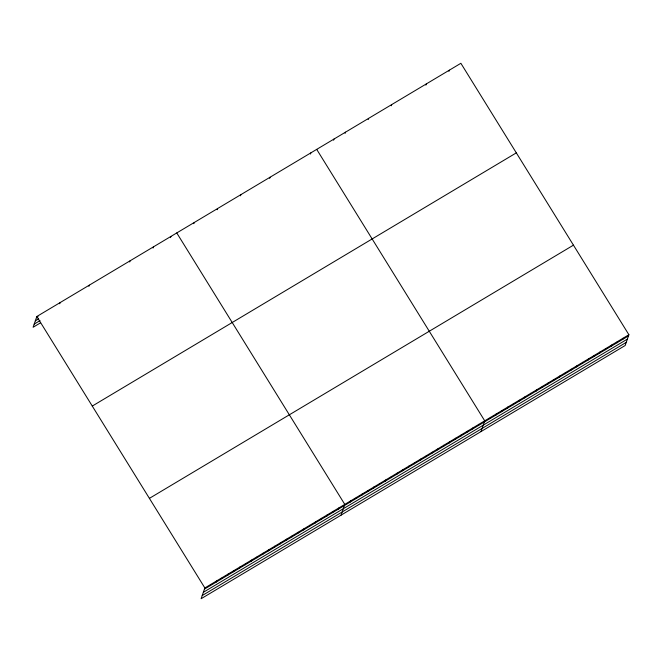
<?xml version="1.0" encoding="UTF-8"?>
<svg xmlns="http://www.w3.org/2000/svg" width="662" height="662" viewBox="0 0 662 662"><rect width="100%" height="100%" fill="white"/><g stroke="black" fill="none" stroke-linecap="round" stroke-linejoin="round"><path stroke-width="0.99" d="M628.9 334.74L204.856 587.947L201.124 598.713L625.168 345.506L628.9 334.74L460.876 63.287L36.832 316.494L33.1 327.26L40.597 322.783M59.745 303.742L60.151 302.567M88.898 286.332L89.304 285.157M129.711 261.962L130.116 260.787M153.038 248.035L153.443 246.86M170.523 237.592L170.937 236.417M193.85 223.665L194.256 222.49M217.169 209.738L217.583 208.563M240.496 195.811L240.902 194.636M269.649 178.409L270.055 177.226M310.461 154.039L310.867 152.856M333.59 140.22L334.004 139.045M345.125 133.335L345.539 132.16M368.196 119.557L368.602 118.382M210.276 585.638L210.681 584.463M216.11 582.163L216.515 580.979M221.935 578.679L222.341 577.496M227.769 575.195L228.175 574.02M391.267 105.788L391.672 104.604M233.595 571.711L234.009 570.536M239.429 568.236L239.834 567.053M245.263 564.752L245.668 563.577M251.088 561.268L251.502 560.093M256.922 557.793L257.328 556.61M262.748 554.309L263.162 553.126M425.865 85.125L426.278 83.95M268.582 550.825L268.987 549.65M274.416 547.342L274.821 546.167M280.241 543.866L280.655 542.683M286.075 540.382L286.481 539.199M448.935 71.347L449.341 70.172M291.901 536.899L292.314 535.723M297.735 533.415L298.14 532.24M303.568 529.939L303.974 528.756M309.394 526.456L309.808 525.272M315.228 522.972L315.633 521.797M321.062 519.488L321.467 518.313M326.887 516.012L327.293 514.829M332.721 512.529L333.127 511.345M338.547 509.045L338.961 507.87M341.062 515.16L344.786 504.386L176.762 232.933M350.215 502.086L350.62 500.902M356.04 498.602L356.454 497.427M361.874 495.118L362.28 493.943M367.7 491.643L368.113 490.459M373.534 488.159L373.939 486.975M379.367 484.675L379.773 483.5M385.193 481.191L385.607 480.016M391.027 477.716L391.432 476.532M396.852 474.232L397.266 473.049M402.686 470.748L403.092 469.573M408.52 467.264L408.926 466.089M414.346 463.789L414.76 462.606M420.18 460.305L420.585 459.122M426.005 456.821L426.419 455.646M431.839 453.338L432.245 452.163M437.673 449.862L438.078 448.679M443.499 446.378L443.912 445.203M449.332 442.895L449.738 441.719M455.166 439.419L455.572 438.236M460.992 435.935L461.397 434.752M466.826 432.452L467.231 431.276M472.651 428.968L473.065 427.793M478.485 425.492L478.891 424.309M480.993 431.599L484.725 420.825L316.701 149.372M490.087 418.566L490.492 417.383M495.846 415.124L496.26 413.94M501.614 411.673L502.028 410.498M507.382 408.231L507.795 407.056M513.149 404.788L513.563 403.613M518.917 401.346L519.322 400.171M524.685 397.903L525.09 396.72M530.452 394.461L530.858 393.278M536.22 391.019L536.625 389.835M541.988 387.568L542.393 386.393M547.755 384.125L548.161 382.95M553.523 380.683L553.928 379.508M559.291 377.241L559.696 376.066M565.058 373.798L565.464 372.615M570.818 370.356L571.232 369.173M576.585 366.913L576.999 365.73M582.353 363.463L582.767 362.288M588.121 360.02L588.535 358.845M593.888 356.578L594.294 355.403M599.656 353.136L600.062 351.961M605.424 349.693L605.829 348.51M611.192 346.251L611.597 345.067M616.959 342.808L617.365 341.625M622.727 339.358L623.132 338.183M36.418 317.669L38.09 316.676M35.326 320.838L38.661 318.844M34.192 324.099L40.026 320.615M92.275 406.071L516.327 152.864M149.405 498.362L573.449 245.155M204.442 589.122L628.495 335.915M203.35 592.291L627.394 339.085M202.216 595.552L626.269 342.345M36.832 316.494L204.856 587.947"/></g></svg>
